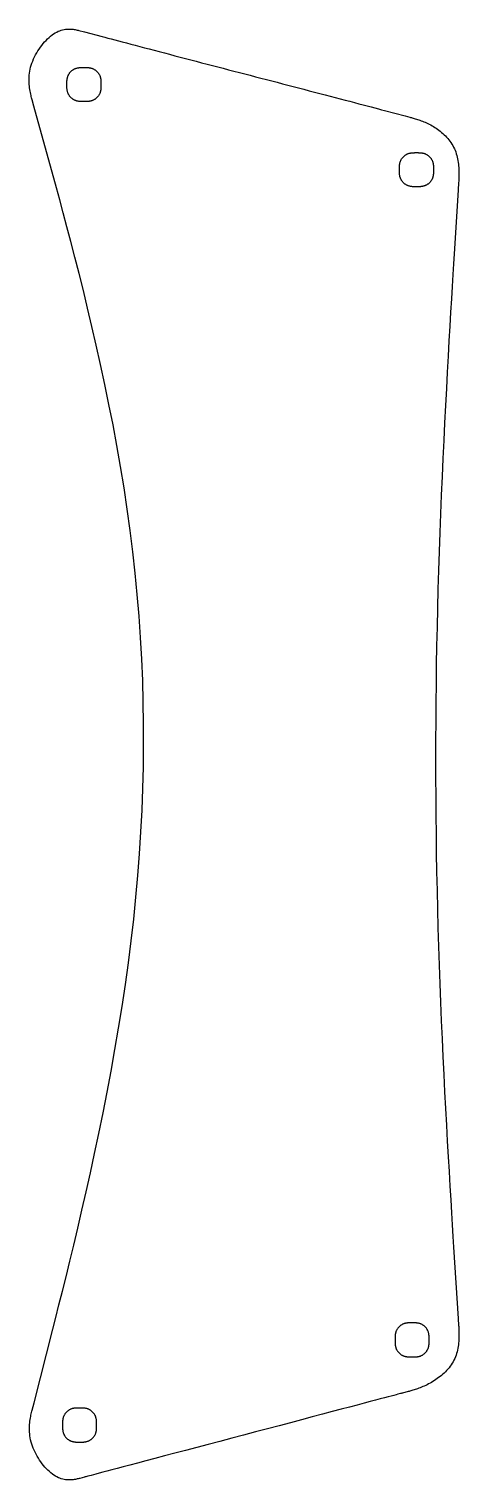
# Model space of a CAD drawing. Header units: millimetres. Extents: x 364 to 1012, y -1653 to -989.
# Drawn here: x 705.1 to 795.3, y -1652.7 to -1348.5 of the extents above; entities that cross this region are included whole.
import ezdxf

# ---------------------------------------------------------------- set-up
doc = ezdxf.new("R2010")
doc.units = ezdxf.units.MM

msp = doc.modelspace()

# ---------------------------------------------------------------- linework, layer by layer
at = {"flags": 128}
for points in [[(706.148281, -1636.460428), (710.083806, -1621.032806), (710.702684, -1618.604923), (711.374783, -1615.957437), (712.094294, -1613.102154), (712.855407, -1610.050887), (713.652313, -1606.815444), (714.479199, -1603.407634), (715.330256, -1599.839268), (716.199673, -1596.122155), (717.081641, -1592.268104), (717.970349, -1588.288927), (718.859986, -1584.19643), (719.744742, -1580.002425), (720.618807, -1575.718722), (721.476371, -1571.357129), (722.311622, -1566.929456), (723.118752, -1562.447513), (723.891948, -1557.923111), (724.625403, -1553.368057), (725.313303, -1548.794163), (725.94984, -1544.213236), (726.530125, -1539.635124), (727.052955, -1535.061814), (727.518049, -1530.493328), (727.925125, -1525.929692), (728.273904, -1521.370929), (728.564103, -1516.817062), (728.795442, -1512.268116), (728.967639, -1507.724113), (729.080414, -1503.185077), (729.133485, -1498.651033), (729.126572, -1494.122003), (729.059393, -1489.598012), (728.931667, -1485.079083), (728.743113, -1480.56524), (728.49345, -1476.056506), (728.182396, -1471.552905), (727.809672, -1467.054461), (727.374996, -1462.561198), (726.878086, -1458.073139), (726.318662, -1453.590308), (725.697521, -1449.114525), (725.019769, -1444.654799), (724.291596, -1440.221939), (723.519187, -1435.826751), (722.70873, -1431.48004), (721.86641, -1427.192615), (720.998414, -1422.975281), (720.110929, -1418.838844), (719.21014, -1414.794113), (718.302236, -1410.851893), (717.393403, -1407.022991), (716.489826, -1403.318214), (715.597694, -1399.748368), (714.723191, -1396.32426), (713.872505, -1393.056697), (713.051823, -1389.956486), (712.267331, -1387.034433), (711.525216, -1384.301345), (710.831664, -1381.768027), (706.130428, -1364.686304), (705.764124, -1363.355529), (705.706665, -1363.146073), (705.645106, -1362.917502), (705.580846, -1362.670663), (705.515279, -1362.406401), (705.449804, -1362.125565), (705.385815, -1361.829), (705.324711, -1361.517554), (705.267885, -1361.192071), (705.216735, -1360.8534), (705.172657, -1360.502387), (705.137048, -1360.13988), (705.111302, -1359.766722), (705.096819, -1359.383763), (705.094993, -1358.991847), (705.10722, -1358.591824), (705.134898, -1358.184536), (705.17942, -1357.770834), (705.242187, -1357.351563), (705.324591, -1356.927569), (705.428031, -1356.499698), (705.553466, -1356.068908), (705.700115, -1355.636587), (705.866763, -1355.204236), (706.05219, -1354.773354), (706.255182, -1354.345439), (706.474519, -1353.921992), (706.708987, -1353.504511), (706.957366, -1353.094497), (707.218441, -1352.693448), (707.490995, -1352.302864), (707.773809, -1351.924244), (708.065668, -1351.559087), (708.365356, -1351.208893), (708.671652, -1350.875162), (708.983343, -1350.559391), (709.299211, -1350.263081), (709.618039, -1349.987732), (709.938608, -1349.734842), (710.259703, -1349.505911), (710.580107, -1349.302439), (710.898695, -1349.125416), (711.21472, -1348.973804), (711.527524, -1348.846058), (711.836452, -1348.740631), (712.140847, -1348.655976), (712.440054, -1348.590547), (712.733417, -1348.5428), (713.020278, -1348.511185), (713.299984, -1348.494159), (713.571878, -1348.490176), (713.835302, -1348.497686), (714.089603, -1348.515147), (714.334122, -1348.54101), (714.568206, -1348.573731), (714.791197, -1348.611762), (715.00244, -1348.653558), (715.201278, -1348.697571), (715.387057, -1348.742257), (715.559117, -1348.786069), (716.718702, -1349.091898), (720.425068, -1350.070197), (721.008368, -1350.224157), (721.644551, -1350.392059), (722.3309, -1350.573166), (723.064706, -1350.766748), (723.843252, -1350.972069), (724.663825, -1351.188397), (725.523712, -1351.414996), (726.420199, -1351.651135), (727.350571, -1351.89608), (728.312117, -1352.149094), (729.302122, -1352.409448), (730.317871, -1352.676407), (731.356654, -1352.949234), (732.415754, -1353.2272), (733.492458, -1353.509569), (734.584053, -1353.795606), (735.687825, -1354.084581), (736.801061, -1354.375757), (737.921047, -1354.668402), (739.045069, -1354.961783), (740.170843, -1355.255286), (741.297809, -1355.54879), (742.425832, -1355.842296), (743.55478, -1356.135803), (744.684523, -1356.42931), (745.814927, -1356.722818), (746.94586, -1357.016326), (748.077189, -1357.309834), (749.208784, -1357.603342), (750.34051, -1357.89685), (751.472237, -1358.190359), (752.603831, -1358.483866), (753.735162, -1358.777372), (754.866095, -1359.070879), (755.9965, -1359.364384), (757.126244, -1359.657888), (758.255194, -1359.951391), (759.383218, -1360.244891), (760.510185, -1360.538392), (761.635961, -1360.831889), (762.759985, -1361.125263), (763.879974, -1361.417901), (764.993211, -1361.709071), (766.096987, -1361.998037), (767.188584, -1362.284068), (768.265291, -1362.566428), (769.324394, -1362.844385), (770.363179, -1363.117205), (771.378933, -1363.384154), (772.368939, -1363.644498), (773.330488, -1363.897505), (774.260864, -1364.142441), (775.157354, -1364.378571), (776.017243, -1364.605163), (776.837819, -1364.821481), (777.616368, -1365.026795), (778.350176, -1365.220369), (779.036528, -1365.40147), (779.672713, -1365.569364), (783.962395, -1366.701578), (784.963976, -1366.96591), (785.121592, -1367.007591), (785.293434, -1367.053523), (785.478705, -1367.103994), (785.676606, -1367.159291), (785.88634, -1367.219701), (786.107111, -1367.285512), (786.338118, -1367.35701), (786.578565, -1367.434482), (786.827656, -1367.518215), (787.084591, -1367.608497), (787.348573, -1367.705613), (787.618805, -1367.809852), (787.894488, -1367.921501), (788.174826, -1368.040845), (788.45902, -1368.168173), (788.746273, -1368.303772), (789.035787, -1368.447927), (789.326764, -1368.600927), (789.618408, -1368.76306), (789.909921, -1368.93461), (790.200515, -1369.115802), (790.489456, -1369.306596), (790.77602, -1369.506895), (791.059481, -1369.716593), (791.339116, -1369.935592), (791.614203, -1370.16379), (791.884014, -1370.401083), (792.147827, -1370.647374), (792.404918, -1370.902557), (792.654562, -1371.166532), (792.896035, -1371.4392), (793.128614, -1371.720456), (793.351574, -1372.0102), (793.564191, -1372.308331), (793.765741, -1372.614747), (793.955499, -1372.929348), (794.132741, -1373.25203), (794.296745, -1373.582693), (794.446785, -1373.921236), (794.582137, -1374.267556), (794.702337, -1374.621328), (794.807961, -1374.981326), (794.899847, -1375.346096), (794.978831, -1375.714191), (795.045748, -1376.084157), (795.101436, -1376.454543), (795.14673, -1376.8239), (795.182468, -1377.190774), (795.209487, -1377.553715), (795.22862, -1377.911272), (795.240708, -1378.261995), (795.246585, -1378.604431), (795.247087, -1378.937129), (795.243051, -1379.258637), (795.235315, -1379.567507), (795.224713, -1379.862284), (795.212083, -1380.14152), (795.198262, -1380.403762), (795.184085, -1380.64756), (795.082548, -1382.294595), (794.260027, -1395.603135), (794.130685, -1397.697545), (793.99024, -1399.981478), (793.839926, -1402.444824), (793.680978, -1405.077478), (793.514629, -1407.869334), (793.342114, -1410.810284), (793.164669, -1413.890222), (792.983526, -1417.099041), (792.799921, -1420.426634), (792.615087, -1423.862894), (792.43026, -1427.397716), (792.246674, -1431.020992), (792.065562, -1434.722615), (791.88816, -1438.492478), (791.715702, -1442.320476), (791.549423, -1446.1965), (791.390556, -1450.110446), (791.240335, -1454.052205), (791.099997, -1458.011672), (790.970775, -1461.978738), (790.853697, -1465.944982), (790.74897, -1469.90872), (790.656592, -1473.869952), (790.576566, -1477.828676), (790.50889, -1481.784895), (790.453564, -1485.738607), (790.410588, -1489.689813), (790.379962, -1493.638512), (790.361688, -1497.584706), (790.355763, -1501.528392), (790.362189, -1505.469572), (790.380965, -1509.408246), (790.412092, -1513.344413), (790.455569, -1517.278074), (790.511396, -1521.209228), (790.579573, -1525.137876), (790.660102, -1529.064018), (790.75298, -1532.987652), (790.858209, -1536.908781), (790.975788, -1540.827403), (791.105512, -1544.741919), (791.246349, -1548.644322), (791.397067, -1552.525008), (791.556428, -1556.37437), (791.723196, -1560.182805), (791.896137, -1563.940706), (792.074013, -1567.638468), (792.25559, -1571.266485), (792.439633, -1574.815153), (792.624905, -1578.274866), (792.81017, -1581.636017), (792.994194, -1584.889002), (793.175741, -1588.024215), (793.353574, -1591.032052), (793.526457, -1593.902905), (793.693156, -1596.627171), (793.852436, -1599.195243), (794.003059, -1601.597516), (794.143791, -1603.824385), (795.097588, -1618.840594), (795.187985, -1620.263451), (795.202071, -1620.487308), (795.216605, -1620.73106), (795.230681, -1620.993252), (795.243389, -1621.272435), (795.253823, -1621.567158), (795.261074, -1621.875971), (795.264235, -1622.197424), (795.262398, -1622.530066), (795.254656, -1622.872445), (795.240101, -1623.223112), (795.217825, -1623.580615), (795.18692, -1623.943505), (795.14648, -1624.310331), (795.095596, -1624.679641), (795.033362, -1625.049986), (794.958868, -1625.419915), (794.871207, -1625.787977), (794.769471, -1626.152722), (794.652754, -1626.512699), (794.520148, -1626.866457), (794.371038, -1627.212772), (794.205991, -1627.551315), (794.025868, -1627.881984), (793.831528, -1628.20468), (793.623833, -1628.5193), (793.403641, -1628.825742), (793.171814, -1629.123904), (792.929212, -1629.413684), (792.676694, -1629.694982), (792.415123, -1629.967695), (792.145357, -1630.23172), (791.868257, -1630.486957), (791.584684, -1630.733304), (791.295497, -1630.970659), (791.001557, -1631.19892), (790.703725, -1631.417986), (790.40286, -1631.627755), (790.099823, -1631.828124), (789.795474, -1632.018992), (789.490674, -1632.200259), (789.186261, -1632.371885), (788.882988, -1632.534094), (788.581586, -1632.687172), (788.282787, -1632.831407), (787.987321, -1632.967083), (787.69592, -1633.094489), (787.409315, -1633.213911), (787.128237, -1633.325637), (786.853418, -1633.429952), (786.585588, -1633.527144), (786.325478, -1633.617498), (786.073821, -1633.701303), (785.831347, -1633.778843), (785.598786, -1633.850408), (785.376871, -1633.916283), (785.166333, -1633.976754), (784.967903, -1634.032109), (784.782311, -1634.082634), (784.61029, -1634.128618), (783.4504, -1634.43497), (783.44901, -1634.435337), (783.439282, -1634.437906), (783.412875, -1634.444881), (783.361451, -1634.458462), (783.276672, -1634.480852), (783.150198, -1634.514255), (782.973691, -1634.560871), (782.738811, -1634.622904), (782.437219, -1634.702556), (782.060576, -1634.802029), (781.600545, -1634.923525), (781.048784, -1635.069247), (780.396958, -1635.241398), (779.636724, -1635.442179), (778.759745, -1635.673793), (777.757682, -1635.938442), (776.622196, -1636.238329), (775.344948, -1636.575656), (773.917599, -1636.952625), (772.33181, -1637.371439), (770.583412, -1637.833199), (768.684912, -1638.334601), (766.65299, -1638.87124), (764.504322, -1639.438713), (762.255588, -1640.032614), (759.923463, -1640.648538), (757.524627, -1641.282081), (755.075758, -1641.928838), (752.593532, -1642.584405), (750.094629, -1643.244376), (747.595726, -1643.904348), (745.113501, -1644.559914), (742.664631, -1645.206672), (740.265796, -1645.840215), (737.933671, -1646.45614), (735.684937, -1647.05004), (733.536268, -1647.617513), (731.504346, -1648.154153), (729.605847, -1648.655555), (727.857449, -1649.117315), (726.27166, -1649.536129), (724.844311, -1649.913097), (723.567063, -1650.250425), (722.431576, -1650.550311), (721.429513, -1650.814961), (720.552535, -1651.046575), (719.792301, -1651.247356), (719.140474, -1651.419506), (718.588714, -1651.565228), (718.128682, -1651.686725), (717.75204, -1651.786198), (717.450448, -1651.865849), (717.215568, -1651.927882), (717.03906, -1651.974499), (716.912586, -1652.007901), (716.827807, -1652.030292), (716.776384, -1652.043873), (716.749977, -1652.050846), (716.740248, -1652.053416), (716.738858, -1652.053784), (715.736728, -1652.318423), (715.579005, -1652.359848), (715.406923, -1652.403704), (715.221158, -1652.448458), (715.022382, -1652.492569), (714.811271, -1652.534502), (714.588498, -1652.57272), (714.354736, -1652.605686), (714.11066, -1652.631863), (713.856944, -1652.649713), (713.594261, -1652.6577), (713.323287, -1652.654288), (713.044694, -1652.637937), (712.759157, -1652.607114), (712.467349, -1652.560278), (712.169945, -1652.495895), (711.867618, -1652.412427), (711.561043, -1652.308337), (711.250893, -1652.182088), (710.937844, -1652.032143), (710.622566, -1651.856966), (710.305818, -1651.655519), (709.988681, -1651.428775), (709.67232, -1651.178202), (709.357898, -1650.905271), (709.046578, -1650.611454), (708.739525, -1650.298222), (708.437902, -1649.967046), (708.142874, -1649.619395), (707.855604, -1649.256741), (707.577257, -1648.880555), (707.308995, -1648.492308), (707.051985, -1648.093471), (706.807386, -1647.685515), (706.576366, -1647.26991), (706.360087, -1646.848127), (706.159714, -1646.421637), (705.97641, -1645.991911), (705.811339, -1645.560421), (705.665665, -1645.128636), (705.540551, -1644.698027), (705.436745, -1644.269967), (705.35332, -1643.845429), (705.288934, -1643.42529), (705.242242, -1643.010424), (705.211902, -1642.601706), (705.19657, -1642.200013), (705.194904, -1641.806218), (705.205559, -1641.421197), (705.227194, -1641.045826), (705.258464, -1640.680981), (705.298027, -1640.327535), (705.344539, -1639.986363), (705.396656, -1639.658344), (705.453035, -1639.34435), (705.512334, -1639.045257), (705.57321, -1638.76194), (705.634318, -1638.495276), (705.694316, -1638.246138), (705.75186, -1638.015403), (706.148281, -1636.460428)], [(713.041939, -1360.129474), (713.041949, -1359.800581), (713.041984, -1359.748829), (713.042219, -1359.692437), (713.042854, -1359.631699), (713.044089, -1359.566908), (713.046124, -1359.498356), (713.049159, -1359.426339), (713.053393, -1359.351147), (713.059027, -1359.273077), (713.06626, -1359.19242), (713.075292, -1359.109469), (713.086325, -1359.024519), (713.099556, -1358.937864), (713.115186, -1358.849795), (713.133415, -1358.760607), (713.154443, -1358.670593), (713.178471, -1358.580046), (713.205696, -1358.48926), (713.236321, -1358.398527), (713.270543, -1358.308143), (713.308565, -1358.218399), (713.350526, -1358.129566), (713.396333, -1358.041821), (713.445831, -1357.955316), (713.498868, -1357.870206), (713.555291, -1357.786642), (713.614945, -1357.704778), (713.677679, -1357.624769), (713.743338, -1357.546766), (713.81177, -1357.470924), (713.882821, -1357.397395), (713.956339, -1357.326332), (714.032169, -1357.257889), (714.110158, -1357.192219), (714.190153, -1357.129476), (714.272003, -1357.069811), (714.355552, -1357.01338), (714.440647, -1356.960335), (714.527135, -1356.910829), (714.614865, -1356.865015), (714.70368, -1356.823048), (714.793406, -1356.785019), (714.883772, -1356.750791), (714.974486, -1356.720161), (715.065253, -1356.692931), (715.15578, -1356.6689), (715.245775, -1356.647867), (715.334944, -1356.629634), (715.422993, -1356.614001), (715.509629, -1356.600767), (715.59456, -1356.589732), (715.677491, -1356.580698), (715.75813, -1356.573462), (715.836182, -1356.567827), (715.911356, -1356.563591), (715.983357, -1356.560555), (716.051892, -1356.558519), (716.116669, -1356.557283), (716.177392, -1356.556647), (716.233771, -1356.556411), (716.28551, -1356.556375), (716.332449, -1356.556373), (716.374948, -1356.55637), (716.413501, -1356.556369), (716.448603, -1356.556368), (716.480744, -1356.556366), (716.510419, -1356.556364), (716.538122, -1356.556363), (716.564345, -1356.556362), (716.589581, -1356.556361), (716.614325, -1356.55636), (716.639068, -1356.556359), (716.664304, -1356.556357), (716.690528, -1356.556356), (716.71823, -1356.556355), (716.747906, -1356.556354), (716.780047, -1356.556352), (716.815149, -1356.556351), (716.853702, -1356.556349), (716.896202, -1356.556346), (716.943139, -1356.556344), (716.994879, -1356.556376), (717.051257, -1356.556605), (717.111981, -1356.557236), (717.176758, -1356.558466), (717.245293, -1356.560495), (717.317295, -1356.563524), (717.392469, -1356.567753), (717.470523, -1356.573381), (717.551163, -1356.580608), (717.634095, -1356.589635), (717.719027, -1356.600661), (717.805665, -1356.613886), (717.893716, -1356.62951), (717.982888, -1356.647734), (718.072886, -1356.668757), (718.163417, -1356.692778), (718.254188, -1356.719999), (718.344906, -1356.750618), (718.435277, -1356.784838), (718.525008, -1356.822854), (718.61383, -1356.864812), (718.701565, -1356.910615), (718.788062, -1356.960111), (718.873164, -1357.013145), (718.956721, -1357.069565), (719.038579, -1357.129219), (719.118583, -1357.191952), (719.196582, -1357.25761), (719.272421, -1357.326043), (719.345948, -1357.397094), (719.417009, -1357.470613), (719.485451, -1357.546445), (719.55112, -1357.624437), (719.613864, -1357.704435), (719.67353, -1357.786288), (719.729963, -1357.869842), (719.78301, -1357.954942), (719.832519, -1358.041437), (719.878336, -1358.129172), (719.920307, -1358.217996), (719.95834, -1358.30773), (719.992572, -1358.398105), (720.023207, -1358.488828), (720.050443, -1358.579605), (720.07448, -1358.670143), (720.095517, -1358.760149), (720.113756, -1358.849329), (720.129395, -1358.93739), (720.142635, -1359.024038), (720.153675, -1359.10898), (720.162715, -1359.191923), (720.169957, -1359.272573), (720.175598, -1359.350638), (720.179839, -1359.425823), (720.18288, -1359.497835), (720.184922, -1359.566381), (720.186163, -1359.631167), (720.186803, -1359.691901), (720.187045, -1359.748288), (720.187125, -1360.128902), (720.187207, -1360.457652), (720.187186, -1360.509381), (720.186966, -1360.565748), (720.186348, -1360.626461), (720.18513, -1360.691224), (720.183114, -1360.759748), (720.180097, -1360.831736), (720.175882, -1360.906898), (720.170267, -1360.984938), (720.163052, -1361.065565), (720.154039, -1361.148485), (720.143025, -1361.233405), (720.12981, -1361.320032), (720.114197, -1361.408073), (720.095983, -1361.497235), (720.074969, -1361.587224), (720.050954, -1361.677747), (720.02374, -1361.768513), (719.993125, -1361.859226), (719.958908, -1361.949595), (719.920893, -1362.039325), (719.878934, -1362.128148), (719.833128, -1362.215886), (719.783628, -1362.302386), (719.730588, -1362.387495), (719.674161, -1362.471059), (719.6145, -1362.552925), (719.551758, -1362.63294), (719.486089, -1362.710949), (719.417647, -1362.7868), (719.346584, -1362.860339), (719.273055, -1362.931413), (719.197212, -1362.99987), (719.119209, -1363.065553), (719.0392, -1363.128311), (718.957337, -1363.18799), (718.873774, -1363.244436), (718.788666, -1363.297498), (718.702164, -1363.347019), (718.614422, -1363.392849), (718.525594, -1363.434833), (718.435856, -1363.472876), (718.345479, -1363.50712), (718.254757, -1363.537765), (718.16398, -1363.565009), (718.073444, -1363.589055), (717.983442, -1363.6101), (717.894265, -1363.628345), (717.80621, -1363.643992), (717.719567, -1363.657237), (717.634631, -1363.668283), (717.551694, -1363.67733), (717.471051, -1363.684575), (717.392994, -1363.690221), (717.317816, -1363.694466), (717.245812, -1363.697512), (717.177273, -1363.699555), (717.112494, -1363.7008), (717.051767, -1363.701443), (716.995387, -1363.701686), (716.614818, -1363.701781), (716.286004, -1363.701797), (716.234264, -1363.701766), (716.177886, -1363.701536), (716.117162, -1363.700905), (716.052384, -1363.699675), (715.983849, -1363.697645), (715.911847, -1363.694616), (715.836673, -1363.690387), (715.758618, -1363.684757), (715.677978, -1363.677528), (715.595045, -1363.6685), (715.510112, -1363.657472), (715.423471, -1363.644245), (715.335418, -1363.628616), (715.246246, -1363.61039), (715.156246, -1363.589363), (715.065712, -1363.565337), (714.974939, -1363.538111), (714.884218, -1363.507484), (714.793843, -1363.473259), (714.704108, -1363.435234), (714.615282, -1363.393269), (714.527543, -1363.347456), (714.441042, -1363.297952), (714.355934, -1363.244908), (714.272372, -1363.188477), (714.19051, -1363.128814), (714.1105, -1363.066072), (714.032495, -1363.000404), (713.956651, -1362.931962), (713.883119, -1362.860902), (713.812052, -1362.787375), (713.743605, -1362.711536), (713.67793, -1362.633538), (713.615182, -1362.553534), (713.555512, -1362.471677), (713.499075, -1362.388121), (713.446024, -1362.30302), (713.396511, -1362.216527), (713.350692, -1362.128794), (713.308719, -1362.039975), (713.270684, -1361.950248), (713.236451, -1361.859882), (713.205815, -1361.76917), (713.17858, -1361.678405), (713.154542, -1361.58788), (713.133506, -1361.49789), (713.115269, -1361.408727), (713.09963, -1361.320682), (713.086392, -1361.234052), (713.075354, -1361.149129), (713.066315, -1361.066204), (713.059076, -1360.985573), (713.053437, -1360.907527), (713.049198, -1360.832362), (713.046159, -1360.760368), (713.04412, -1360.69184), (713.042881, -1360.627072), (713.042243, -1360.566354), (713.042005, -1360.509983), (713.041939, -1360.129474)], [(782.769531, -1377.98341), (782.769464, -1377.654622), (782.769486, -1377.602886), (782.769708, -1377.546512), (782.770329, -1377.485793), (782.771549, -1377.421021), (782.773568, -1377.35249), (782.776586, -1377.280493), (782.780803, -1377.205323), (782.786421, -1377.127274), (782.793637, -1377.046638), (782.802653, -1376.963709), (782.813668, -1376.878779), (782.826883, -1376.792142), (782.842497, -1376.704092), (782.860711, -1376.614921), (782.881725, -1376.524923), (782.905739, -1376.43439), (782.932952, -1376.343616), (782.963565, -1376.252893), (782.997778, -1376.162517), (783.035791, -1376.072779), (783.077745, -1375.983948), (783.123546, -1375.896203), (783.17304, -1375.809695), (783.226074, -1375.724581), (783.282495, -1375.64101), (783.342149, -1375.559139), (783.404883, -1375.479119), (783.470543, -1375.401105), (783.538977, -1375.325251), (783.610031, -1375.251708), (783.683552, -1375.180631), (783.759385, -1375.112174), (783.837378, -1375.046489), (783.917379, -1374.98373), (783.999232, -1374.924051), (784.082786, -1374.867604), (784.167886, -1374.814545), (784.254379, -1374.765024), (784.342113, -1374.719198), (784.430933, -1374.677218), (784.520662, -1374.639178), (784.611032, -1374.60494), (784.701749, -1374.574301), (784.792518, -1374.547063), (784.883048, -1374.523024), (784.973045, -1374.501986), (785.062216, -1374.483748), (785.150266, -1374.468109), (785.236904, -1374.454872), (785.321835, -1374.443834), (785.404768, -1374.434796), (785.485407, -1374.427559), (785.56346, -1374.421921), (785.638635, -1374.417685), (785.710636, -1374.414648), (785.779171, -1374.412611), (785.843947, -1374.411374), (785.904672, -1374.410739), (785.961049, -1374.410502), (786.341603, -1374.410452), (786.670432, -1374.410397), (786.722173, -1374.410421), (786.778553, -1374.410646), (786.83928, -1374.411269), (786.90406, -1374.412492), (786.972598, -1374.414514), (787.044603, -1374.417535), (787.119781, -1374.421756), (787.19784, -1374.427377), (787.278484, -1374.434598), (787.361422, -1374.443617), (787.446359, -1374.454637), (787.533004, -1374.467856), (787.621062, -1374.483477), (787.710241, -1374.501696), (787.800246, -1374.522716), (787.890786, -1374.546735), (787.981566, -1374.573955), (788.072294, -1374.604576), (788.162676, -1374.638796), (788.252418, -1374.676816), (788.341252, -1374.718778), (788.429, -1374.764587), (788.51551, -1374.814091), (788.600627, -1374.867134), (788.684197, -1374.923564), (788.766069, -1374.983227), (788.846087, -1375.045971), (788.9241, -1375.111643), (788.999955, -1375.180086), (789.073495, -1375.251151), (789.14457, -1375.324682), (789.213025, -1375.400527), (789.278706, -1375.478532), (789.341462, -1375.558543), (789.401138, -1375.640409), (789.457581, -1375.723974), (789.510637, -1375.809085), (789.560153, -1375.89559), (789.605976, -1375.983335), (789.647952, -1376.072167), (789.685987, -1376.161909), (789.720222, -1376.25229), (789.750857, -1376.343018), (789.778092, -1376.433799), (789.802126, -1376.524341), (789.823161, -1376.614349), (789.841395, -1376.70353), (789.85703, -1376.791592), (789.870264, -1376.878241), (789.881298, -1376.963182), (789.890332, -1377.046125), (789.897567, -1377.126774), (789.903201, -1377.204837), (789.907434, -1377.28002), (789.910468, -1377.35203), (789.912502, -1377.420573), (789.913736, -1377.485357), (789.914369, -1377.546089), (789.914604, -1377.602473), (789.914639, -1377.983073), (789.914655, -1378.311888), (789.914624, -1378.363627), (789.914393, -1378.420006), (789.913763, -1378.48073), (789.912533, -1378.545506), (789.910503, -1378.614042), (789.907474, -1378.686044), (789.903246, -1378.761218), (789.897618, -1378.839271), (789.89039, -1378.91991), (789.881365, -1379.002843), (789.870338, -1379.087776), (789.857113, -1379.174414), (789.841488, -1379.262465), (789.823265, -1379.351637), (789.802242, -1379.441634), (789.778221, -1379.532165), (789.751, -1379.622936), (789.72038, -1379.713654), (789.686162, -1379.804025), (789.648144, -1379.893757), (789.606187, -1379.982578), (789.560383, -1380.070314), (789.510889, -1380.156809), (789.457853, -1380.241912), (789.401433, -1380.325469), (789.34178, -1380.407325), (789.279046, -1380.487329), (789.213386, -1380.565327), (789.144955, -1380.641165), (789.073902, -1380.71469), (789.000382, -1380.785749), (788.924549, -1380.854188), (788.846555, -1380.919854), (788.766554, -1380.982595), (788.684699, -1381.042256), (788.601144, -1381.098685), (788.516041, -1381.151727), (788.429543, -1381.201229), (788.341804, -1381.247039), (788.252977, -1381.289003), (788.163239, -1381.327028), (788.072859, -1381.361251), (787.982132, -1381.391877), (787.89135, -1381.419101), (787.800806, -1381.443128), (787.710795, -1381.464154), (787.621609, -1381.482382), (787.533543, -1381.498009), (787.446889, -1381.511238), (787.361941, -1381.522266), (787.278992, -1381.531295), (787.198336, -1381.538525), (787.120266, -1381.544154), (787.045076, -1381.548384), (786.973058, -1381.551414), (786.904507, -1381.553445), (786.839715, -1381.554677), (786.778978, -1381.555308), (786.722585, -1381.555539), (786.341941, -1381.555559), (786.013166, -1381.555588), (785.961433, -1381.555559), (785.905061, -1381.55533), (785.844344, -1381.554703), (785.779574, -1381.553475), (785.711047, -1381.551448), (785.639053, -1381.548422), (785.563887, -1381.544197), (785.48584, -1381.538571), (785.405208, -1381.531346), (785.322284, -1381.522322), (785.237359, -1381.511299), (785.150727, -1381.498075), (785.062682, -1381.482453), (784.973516, -1381.464232), (784.883524, -1381.443211), (784.792997, -1381.41919), (784.70223, -1381.391971), (784.611514, -1381.361353), (784.521145, -1381.327134), (784.431414, -1381.289117), (784.342592, -1381.247159), (784.254855, -1381.201356), (784.168356, -1381.15186), (784.083251, -1381.098824), (783.99969, -1381.042403), (783.917827, -1380.982749), (783.837819, -1380.920015), (783.759815, -1380.854355), (783.683971, -1380.785922), (783.610439, -1380.71487), (783.539373, -1380.641353), (783.470927, -1380.565521), (783.405253, -1380.487531), (783.342505, -1380.407533), (783.282837, -1380.325683), (783.226403, -1380.242134), (783.173355, -1380.157037), (783.123846, -1380.070547), (783.078031, -1379.982818), (783.036063, -1379.894003), (782.998035, -1379.804276), (782.963808, -1379.71391), (782.933181, -1379.623199), (782.905954, -1379.532433), (782.881927, -1379.441906), (782.8609, -1379.351913), (782.842673, -1379.262747), (782.827046, -1379.174699), (782.813819, -1379.088065), (782.802791, -1379.003138), (782.793764, -1378.920209), (782.786536, -1378.839573), (782.780909, -1378.761522), (782.776681, -1378.686351), (782.773652, -1378.614353), (782.771624, -1378.545821), (782.770395, -1378.481046), (782.769766, -1378.420325), (782.769537, -1378.363949), (782.769531, -1377.98341)], [(781.856028, -1623.289399), (781.855961, -1623.618187), (781.855983, -1623.669923), (781.856205, -1623.726297), (781.856826, -1623.787016), (781.858046, -1623.851788), (781.860065, -1623.920319), (781.863083, -1623.992316), (781.8673, -1624.067486), (781.872918, -1624.145535), (781.880134, -1624.226171), (781.88915, -1624.309101), (781.900165, -1624.39403), (781.91338, -1624.480667), (781.928994, -1624.568717), (781.947208, -1624.657888), (781.968222, -1624.747887), (781.992236, -1624.83842), (782.019449, -1624.929193), (782.050062, -1625.019916), (782.084275, -1625.110292), (782.122288, -1625.200031), (782.164242, -1625.288861), (782.210043, -1625.376606), (782.259537, -1625.463114), (782.312571, -1625.548229), (782.368992, -1625.631799), (782.428646, -1625.713671), (782.49138, -1625.79369), (782.55704, -1625.871704), (782.625474, -1625.947558), (782.696528, -1626.021101), (782.770049, -1626.092178), (782.845882, -1626.160635), (782.923875, -1626.226321), (783.003876, -1626.289079), (783.085729, -1626.348758), (783.169283, -1626.405205), (783.254383, -1626.458264), (783.340876, -1626.507785), (783.42861, -1626.553611), (783.51743, -1626.595592), (783.607159, -1626.633631), (783.697529, -1626.66787), (783.788246, -1626.698508), (783.879015, -1626.725747), (783.969545, -1626.749785), (784.059542, -1626.770823), (784.148713, -1626.789062), (784.236763, -1626.8047), (784.323401, -1626.817938), (784.408332, -1626.828976), (784.491265, -1626.838013), (784.571904, -1626.84525), (784.649957, -1626.850888), (784.725132, -1626.855125), (784.797133, -1626.858162), (784.865668, -1626.860199), (784.930444, -1626.861435), (784.991169, -1626.862071), (785.047546, -1626.862307), (785.4281, -1626.862357), (785.756929, -1626.862412), (785.80867, -1626.862388), (785.86505, -1626.862163), (785.925778, -1626.86154), (785.990557, -1626.860317), (786.059095, -1626.858295), (786.1311, -1626.855274), (786.206278, -1626.851053), (786.284337, -1626.845432), (786.364981, -1626.838212), (786.447919, -1626.829192), (786.532856, -1626.818172), (786.619501, -1626.804953), (786.707559, -1626.789333), (786.796738, -1626.771113), (786.886743, -1626.750093), (786.977283, -1626.726074), (787.068063, -1626.698854), (787.158791, -1626.668234), (787.249173, -1626.634013), (787.338915, -1626.595993), (787.427749, -1626.554031), (787.515497, -1626.508222), (787.602007, -1626.458718), (787.687124, -1626.405675), (787.770694, -1626.349245), (787.852566, -1626.289582), (787.932584, -1626.226838), (788.010597, -1626.161167), (788.086452, -1626.092723), (788.159992, -1626.021658), (788.231067, -1625.948127), (788.299522, -1625.872283), (788.365203, -1625.794277), (788.427959, -1625.714266), (788.487635, -1625.6324), (788.544078, -1625.548836), (788.597134, -1625.463724), (788.64665, -1625.377219), (788.692473, -1625.289474), (788.734449, -1625.200643), (788.772484, -1625.110901), (788.80672, -1625.02052), (788.837354, -1624.929792), (788.864589, -1624.83901), (788.888623, -1624.748469), (788.909658, -1624.658461), (788.927892, -1624.569279), (788.943527, -1624.481217), (788.956761, -1624.394569), (788.967795, -1624.309627), (788.976829, -1624.226684), (788.984064, -1624.146035), (788.989698, -1624.067973), (788.993931, -1623.99279), (788.996965, -1623.92078), (788.998999, -1623.852236), (789.000233, -1623.787452), (789.000866, -1623.72672), (789.001101, -1623.670336), (789.001137, -1623.289736), (789.001152, -1622.960921), (789.001121, -1622.909182), (789.00089, -1622.852803), (789.00026, -1622.792079), (788.99903, -1622.727303), (788.997, -1622.658767), (788.993971, -1622.586766), (788.989743, -1622.511591), (788.984115, -1622.433538), (788.976887, -1622.352899), (788.967862, -1622.269967), (788.956835, -1622.185034), (788.94361, -1622.098395), (788.927985, -1622.010344), (788.909762, -1621.921173), (788.888739, -1621.831175), (788.864718, -1621.740644), (788.837497, -1621.649873), (788.806877, -1621.559155), (788.772659, -1621.468784), (788.734641, -1621.379052), (788.692684, -1621.290231), (788.64688, -1621.202495), (788.597386, -1621.116), (788.54435, -1621.030897), (788.48793, -1620.947341), (788.428277, -1620.865484), (788.365543, -1620.78548), (788.299883, -1620.707483), (788.231452, -1620.631644), (788.160399, -1620.558119), (788.086879, -1620.48706), (788.011046, -1620.418621), (787.933052, -1620.352955), (787.853051, -1620.290214), (787.771196, -1620.230553), (787.687641, -1620.174125), (787.602538, -1620.121082), (787.51604, -1620.07158), (787.428301, -1620.02577), (787.339474, -1619.983806), (787.249736, -1619.945782), (787.159356, -1619.911558), (787.068629, -1619.880932), (786.977847, -1619.853708), (786.887303, -1619.829681), (786.797292, -1619.808655), (786.708106, -1619.790428), (786.62004, -1619.7748), (786.533386, -1619.761571), (786.448438, -1619.750543), (786.365489, -1619.741514), (786.284833, -1619.734285), (786.206763, -1619.728655), (786.131573, -1619.724425), (786.059555, -1619.721395), (785.991004, -1619.719364), (785.926212, -1619.718133), (785.865475, -1619.717502), (785.809082, -1619.71727), (785.428438, -1619.71725), (785.099663, -1619.717221), (785.04793, -1619.71725), (784.991558, -1619.717479), (784.930841, -1619.718106), (784.866071, -1619.719334), (784.797544, -1619.721361), (784.72555, -1619.724387), (784.650384, -1619.728613), (784.572337, -1619.734238), (784.491705, -1619.741463), (784.408781, -1619.750487), (784.323856, -1619.76151), (784.237224, -1619.774734), (784.149179, -1619.790356), (784.060013, -1619.808577), (783.970021, -1619.829599), (783.879494, -1619.853619), (783.788727, -1619.880838), (783.698011, -1619.911456), (783.607642, -1619.945675), (783.517911, -1619.983692), (783.429089, -1620.02565), (783.341352, -1620.071453), (783.254853, -1620.120949), (783.169748, -1620.173985), (783.086187, -1620.230406), (783.004324, -1620.290061), (782.924316, -1620.352794), (782.846312, -1620.418454), (782.770468, -1620.486887), (782.696936, -1620.557939), (782.62587, -1620.631457), (782.557424, -1620.707288), (782.49175, -1620.785279), (782.429002, -1620.865276), (782.369334, -1620.947126), (782.3129, -1621.030675), (782.259852, -1621.115772), (782.210343, -1621.202262), (782.164528, -1621.289991), (782.12256, -1621.378807), (782.084532, -1621.468533), (782.050305, -1621.558899), (782.019678, -1621.649611), (781.992451, -1621.740376), (781.968425, -1621.830903), (781.947397, -1621.920896), (781.92917, -1622.010063), (781.913543, -1622.09811), (781.900316, -1622.184744), (781.889288, -1622.269671), (781.880261, -1622.3526), (781.873033, -1622.433237), (781.867406, -1622.511287), (781.863178, -1622.586458), (781.860149, -1622.658456), (781.858121, -1622.726988), (781.856892, -1622.791763), (781.856263, -1622.852484), (781.856034, -1622.90886), (781.856028, -1623.289399)], [(712.128436, -1641.143335), (712.128446, -1641.472228), (712.128482, -1641.52398), (712.128716, -1641.580372), (712.129351, -1641.64111), (712.130586, -1641.705901), (712.132621, -1641.774453), (712.135656, -1641.846471), (712.13989, -1641.921662), (712.145524, -1641.999732), (712.152758, -1642.080389), (712.161789, -1642.16334), (712.172822, -1642.24829), (712.186053, -1642.334945), (712.201683, -1642.423014), (712.219912, -1642.512202), (712.24094, -1642.602216), (712.264968, -1642.692763), (712.292193, -1642.783549), (712.322818, -1642.874282), (712.35704, -1642.964666), (712.395062, -1643.05441), (712.437023, -1643.143243), (712.48283, -1643.230988), (712.532328, -1643.317493), (712.585365, -1643.402604), (712.641788, -1643.486167), (712.701442, -1643.568031), (712.764176, -1643.64804), (712.829835, -1643.726043), (712.898267, -1643.801886), (712.969318, -1643.875415), (713.042836, -1643.946477), (713.118666, -1644.01492), (713.196655, -1644.080591), (713.27665, -1644.143333), (713.3585, -1644.202998), (713.442049, -1644.259429), (713.527144, -1644.312474), (713.613632, -1644.36198), (713.701362, -1644.407794), (713.790177, -1644.449761), (713.879903, -1644.48779), (713.970269, -1644.522018), (714.060983, -1644.552648), (714.15175, -1644.579878), (714.242277, -1644.60391), (714.332272, -1644.624942), (714.421441, -1644.643175), (714.50949, -1644.658809), (714.596126, -1644.672042), (714.681057, -1644.683077), (714.763988, -1644.692112), (714.844627, -1644.699347), (714.922679, -1644.704983), (714.997853, -1644.709218), (715.069854, -1644.712254), (715.138389, -1644.71429), (715.203166, -1644.715526), (715.263889, -1644.716162), (715.320268, -1644.716399), (715.372007, -1644.716434), (715.418946, -1644.716436), (715.461445, -1644.716439), (715.499998, -1644.716441), (715.5351, -1644.716441), (715.567241, -1644.716444), (715.596916, -1644.716445), (715.624619, -1644.716446), (715.650842, -1644.716447), (715.676078, -1644.716449), (715.700822, -1644.716449), (715.725565, -1644.716451), (715.750802, -1644.716452), (715.777025, -1644.716453), (715.804727, -1644.716454), (715.834403, -1644.716456), (715.866544, -1644.716457), (715.901646, -1644.716459), (715.940199, -1644.71646), (715.982699, -1644.716463), (716.029636, -1644.716465), (716.081376, -1644.716434), (716.137754, -1644.716204), (716.198478, -1644.715573), (716.263255, -1644.714343), (716.33179, -1644.712314), (716.403792, -1644.709285), (716.478966, -1644.705056), (716.55702, -1644.699428), (716.63766, -1644.692201), (716.720592, -1644.683174), (716.805524, -1644.672149), (716.892162, -1644.658923), (716.980213, -1644.643299), (717.069385, -1644.625076), (717.159383, -1644.604053), (717.249914, -1644.580031), (717.340685, -1644.55281), (717.431403, -1644.522191), (717.521774, -1644.487971), (717.611505, -1644.449955), (717.700327, -1644.407997), (717.788062, -1644.362194), (717.874559, -1644.312698), (717.959662, -1644.259664), (718.043218, -1644.203244), (718.125076, -1644.143591), (718.20508, -1644.080858), (718.283079, -1644.015199), (718.358918, -1643.946766), (718.432445, -1643.875715), (718.503506, -1643.802196), (718.571948, -1643.726365), (718.637617, -1643.648372), (718.700361, -1643.568374), (718.760027, -1643.486521), (718.81646, -1643.402967), (718.869507, -1643.317867), (718.919016, -1643.231372), (718.964833, -1643.143637), (719.006804, -1643.054813), (719.044837, -1642.965079), (719.079069, -1642.874704), (719.109704, -1642.783981), (719.13694, -1642.693204), (719.160977, -1642.602666), (719.182015, -1642.51266), (719.200253, -1642.423481), (719.215892, -1642.335419), (719.229132, -1642.248771), (719.240172, -1642.163829), (719.249212, -1642.080886), (719.256454, -1642.000236), (719.262095, -1641.922172), (719.266336, -1641.846987), (719.269377, -1641.774975), (719.271419, -1641.706428), (719.27266, -1641.641642), (719.2733, -1641.580908), (719.273542, -1641.524521), (719.273623, -1641.143907), (719.273704, -1640.815157), (719.273683, -1640.763428), (719.273463, -1640.707061), (719.272845, -1640.646348), (719.271627, -1640.581585), (719.269611, -1640.513062), (719.266594, -1640.441073), (719.262379, -1640.365912), (719.256764, -1640.287871), (719.24955, -1640.207244), (719.240536, -1640.124324), (719.229522, -1640.039404), (719.216307, -1639.952777), (719.200694, -1639.864736), (719.18248, -1639.775574), (719.161466, -1639.685585), (719.137451, -1639.595062), (719.110237, -1639.504296), (719.079622, -1639.413583), (719.045405, -1639.323214), (719.00739, -1639.233484), (718.965431, -1639.144661), (718.919625, -1639.056923), (718.870125, -1638.970423), (718.817085, -1638.885314), (718.760658, -1638.80175), (718.700997, -1638.719884), (718.638255, -1638.639869), (718.572586, -1638.56186), (718.504144, -1638.486009), (718.433081, -1638.41247), (718.359552, -1638.341396), (718.283709, -1638.27294), (718.205706, -1638.207256), (718.125697, -1638.144499), (718.043834, -1638.084819), (717.960271, -1638.028373), (717.875163, -1637.975311), (717.788661, -1637.92579), (717.700919, -1637.87996), (717.612091, -1637.837976), (717.522353, -1637.799933), (717.431976, -1637.765689), (717.341254, -1637.735045), (717.250477, -1637.7078), (717.159941, -1637.683755), (717.069939, -1637.662709), (716.980762, -1637.644464), (716.892707, -1637.628818), (716.806064, -1637.615572), (716.721128, -1637.604526), (716.638191, -1637.59548), (716.557548, -1637.588234), (716.479491, -1637.582588), (716.404313, -1637.578343), (716.332309, -1637.575298), (716.26377, -1637.573254), (716.198991, -1637.57201), (716.138264, -1637.571367), (716.081884, -1637.571123), (715.701315, -1637.571028), (715.372501, -1637.571012), (715.320761, -1637.571043), (715.264383, -1637.571273), (715.203659, -1637.571904), (715.138881, -1637.573134), (715.070346, -1637.575164), (714.998344, -1637.578193), (714.92317, -1637.582423), (714.845115, -1637.588052), (714.764475, -1637.595281), (714.681542, -1637.604309), (714.596609, -1637.615337), (714.509968, -1637.628565), (714.421915, -1637.644193), (714.332743, -1637.662419), (714.242743, -1637.683446), (714.152209, -1637.707473), (714.061436, -1637.734699), (713.970715, -1637.765325), (713.880341, -1637.79955), (713.790605, -1637.837575), (713.701779, -1637.87954), (713.61404, -1637.925353), (713.527539, -1637.974857), (713.442431, -1638.027902), (713.358869, -1638.084332), (713.277007, -1638.143995), (713.196997, -1638.206737), (713.118992, -1638.272405), (713.043148, -1638.340847), (712.969616, -1638.411907), (712.898549, -1638.485434), (712.830102, -1638.561273), (712.764427, -1638.639271), (712.701679, -1638.719275), (712.642009, -1638.801132), (712.585572, -1638.884688), (712.532521, -1638.969789), (712.483008, -1639.056282), (712.437189, -1639.144015), (712.395216, -1639.232834), (712.357181, -1639.322561), (712.322948, -1639.412927), (712.292312, -1639.503639), (712.265077, -1639.594404), (712.241039, -1639.684929), (712.220003, -1639.774919), (712.201766, -1639.864083), (712.186127, -1639.952127), (712.172889, -1640.038757), (712.161851, -1640.12368), (712.152812, -1640.206605), (712.145573, -1640.287236), (712.139934, -1640.365282), (712.135695, -1640.440448), (712.132656, -1640.512441), (712.130617, -1640.580969), (712.129378, -1640.645737), (712.12874, -1640.706455), (712.128502, -1640.762826), (712.128436, -1641.143335)]]:
    msp.add_lwpolyline(points, dxfattribs=at)

doc.saveas('drawing.dxf')
